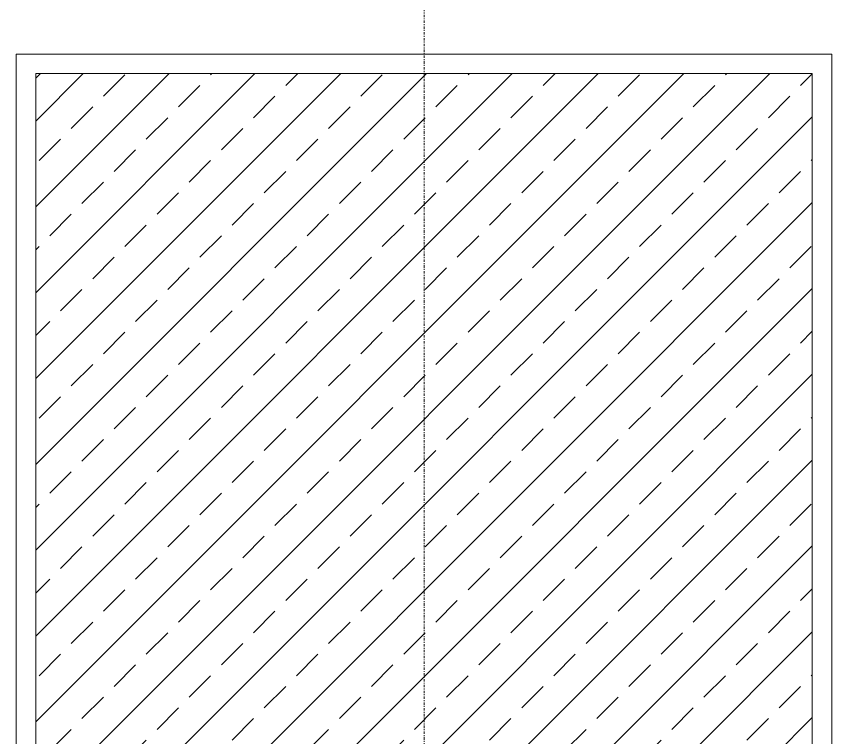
# Model space of a CAD drawing. Extents: x -1439 to 23780, y -1362 to 4476.
# Drawn here: x 8525.5 to 8609.5, y 356.6 to 430.9 of the extents above; entities that cross this region are included whole.
import ezdxf

# ---------------------------------------------------------------- set-up
doc = ezdxf.new("R2010")
doc.units = 0
doc.header["$MEASUREMENT"] = 0
doc.linetypes.add('Audi$0$DASHDOT2', pattern=[0.5, 0.25, -0.125, 0, -0.125])
doc.layers.get('0').update_dxf_attribs({"color": 9, "lineweight": 9})
for name, color, linetype, lineweight in [('Audi$0$01', 8, 'Continuous', 9), ('Audi$0$09W', 8, 'Continuous', 9), ('Audi$0$14', 8, 'Continuous', 9), ('Audi$0$24', 8, 'Audi$0$DASHDOT2', 9)]:
    doc.layers.add(name, color=color, linetype=linetype, lineweight=lineweight)

# ---------------------------------------------------------------- blocks, each defined once
blk = doc.blocks.new('Audi$0$p-kolon_80x80')
at = {"layer": 'Audi$0$09W'}
h = blk.add_hatch(dxfattribs=at)
h.set_pattern_fill('ANSI33', color=256, scale=25, style=0)
h.set_pattern_definition([(45, (-1222.5, -385), (-4.419417, 4.419417), []), (45, (-1218.0806, -385), (-4.419417, 4.419417), [3.125, -1.5625])])
h.paths.add_polyline_path([(-40, -40), (40, -40), (40, 40), (-40, 40)])
blk.add_lwpolyline([(-40, -40), (40, -40), (40, 40), (-40, 40)], close=True)

msp = doc.modelspace()

# ---------------------------------------------------------------- linework, layer by layer
at = {"layer": 'Audi$0$14'}
msp.add_lwpolyline([(8609.5, 343), (8525.5, 343), (8525.5, 427), (8609.5, 427)], close=True, dxfattribs=at)
at = {"layer": 'Audi$0$24'}
msp.add_lwpolyline([(8567.5, 195), (8567.5, 4035)], dxfattribs=at)

# ---------------------------------------------------------------- block references
at = {"layer": 'Audi$0$01'}
msp.add_blockref('Audi$0$p-kolon_80x80', (8567.5, 385), dxfattribs=at)

doc.saveas('drawing.dxf')
